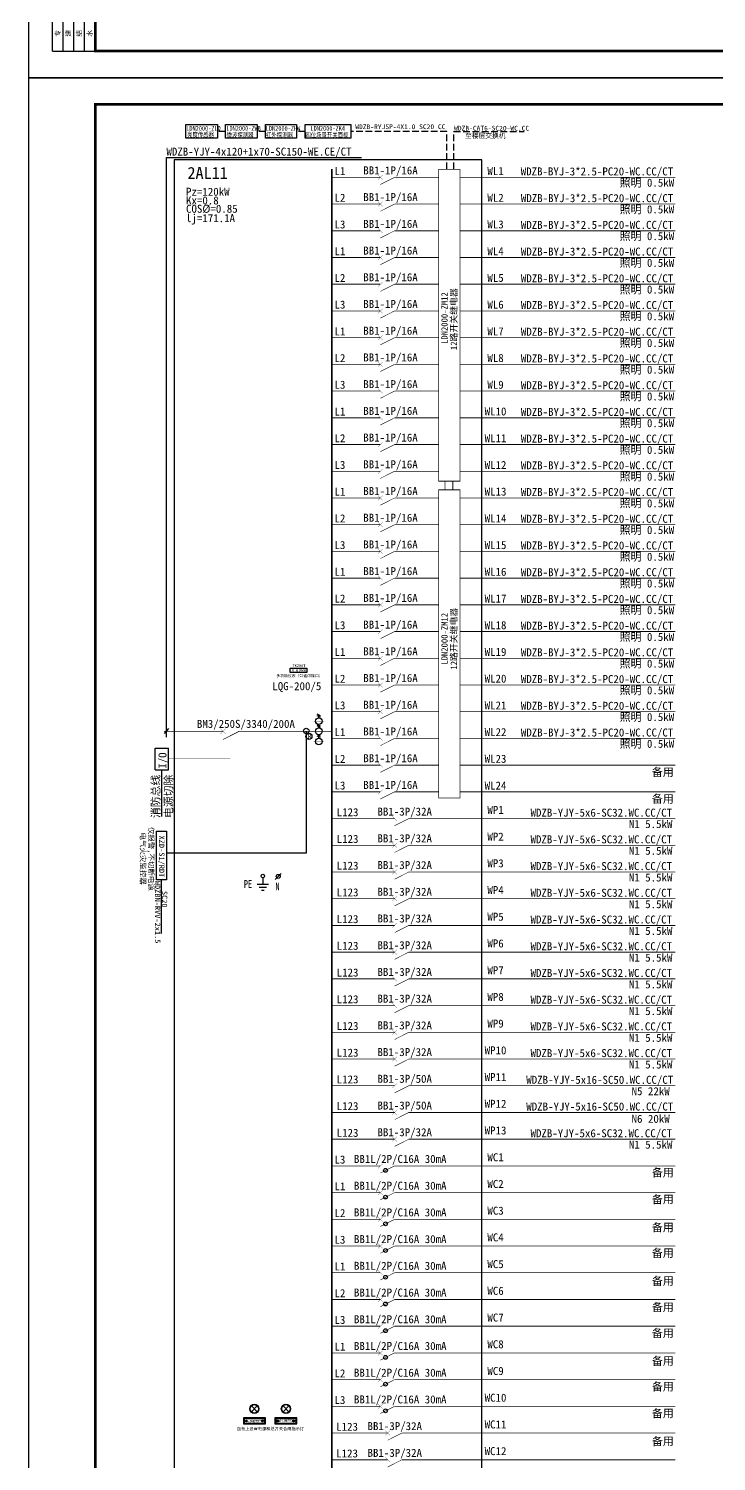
# Model space of a CAD drawing. Header units: millimetres. Extents: x -633009578 to 5705885, y -633235091 to 2571734.
# Drawn here: x 2425455 to 2451239, y 2187002 to 2240709 of the extents above; entities that cross this region are included whole.
import ezdxf
from ezdxf.enums import TextEntityAlignment as Align

# ---------------------------------------------------------------- set-up
doc = ezdxf.new("R2010")
doc.units = ezdxf.units.MM
doc.header["$LTSCALE"] = 1000
doc.header["$MEASUREMENT"] = 0
for name, pattern in [('CENTER2', [1.125, 0.75, -0.125, 0.125, -0.125]), ('CENTERX2', [101.6, 63.5, -12.7, 12.7, -12.7]), ('DASH', [0.35, 0.25, -0.1]), ('DASHED', [0.75, 0.5, -0.25])]:
    doc.linetypes.add(name, pattern=pattern)
doc.layers.get('0').update_dxf_attribs({"color": 9})
for name, color, linetype in [('000000000000电气', 7, 'Continuous'), ('EQUIP', 3, 'Continuous'), ('LIU6', 7, 'Continuous'), ('Q4', 4, 'DASHED'), ('SIG_TEXT', 7, 'Continuous'), ('SYST', 7, 'Continuous'), ('电气系统', 3, 'Continuous'), ('电气系统1', 3, 'Continuous'), ('系统图', 2, 'Continuous'), ('设备-箱柜', 3, 'Continuous'), ('院图签、封面151013$0$PUB_TITLE', 153, 'Continuous'), ('院图签、封面151013$0$图签文字', 4, 'Continuous')]:
    doc.layers.add(name, color=color, linetype=linetype)
doc.layers.add('CENTER', color=2, linetype='CENTERX2', lineweight=15)
doc.layers.add('DRAW', color=4, linetype='Continuous', lineweight=30)
doc.styles.add('-宋体', font='simhei.ttf', dxfattribs={"width": 0.8})
doc.styles.add('QH2', font='simhei.ttf', dxfattribs={"width": 0.8, "bigfont": 'hztxt.shx'})
doc.styles.add('宋', font='simhei.ttf', dxfattribs={"width": 0.8})
doc.styles.add('宋体', font='simhei.ttf')
doc.styles.add('院图签、封面151013$0$-仿宋_GB2312', font='simhei.ttf')
doc.styles.add('院图签、封面151013$0$-宋体', font='simhei.ttf', dxfattribs={"width": 0.8})

# ---------------------------------------------------------------- blocks, each defined once
blk = doc.blocks.new('多功能仪表')
at = {"layer": '系统图', "color": 2}
blk.add_lwpolyline([(499850, 344131), (501605, 344131), (501605, 343664), (499850, 343664)], close=True, dxfattribs=at)
at = {"color": 3, "linetype": 'Continuous', "style": '宋体'}
for s, p in [('多功能仪表（带通讯接口）', (500821, 343180)), ('V', (500165, 343753)), ('TK200T', (500773, 344242)), ('A', (500559, 343755)), ('KWH', (501160, 343748))]:
    blk.add_text(s, height=288, dxfattribs=at).set_placement(p, align=Align.CENTER)
blk = doc.blocks.new('1107AA')
at = {"color": 3, "linetype": 'Continuous'}
for points, const_width in [([(0, -7.5), (-3.79, 0)], 0.3), ([(1.25, 1.25), (-1.25, -1.25)], 0.1), ([(-1.25, 1.25), (1.25, -1.25)], 0.1)]:
    blk.add_lwpolyline(points, dxfattribs=dict(at, const_width=const_width))
blk = doc.blocks.new('TDRGDF')
at = {"layer": 'Q4', "linetype": 'ByBlock'}
for p, q in [((446388, 58473), (446594, 58679)), ((445777, 58310), (446157, 58310)), ((445841, 58210), (446095, 58210)), ((445924, 58109), (446010, 58109)), ((445967, 58530), (445967, 58311))]:
    blk.add_line(p, q, dxfattribs=at)
for centre, radius in [((445967, 58590), 60.2), ((446491, 58576), 67.1)]:
    blk.add_circle(centre, radius, dxfattribs=at)
at = {"layer": 'LIU6', "style": 'QH2', "width": 0.7}
for s, p in [('PE', (445318, 58180)), ('N', (446394, 58095))]:
    blk.add_text(s, height=270, dxfattribs=at).set_placement(p)
blk = doc.blocks.new('0923')
at = {"color": 3, "linetype": 'Continuous'}
for p, q in [((-5, -3.7), (-2.5, -3.7)), ((-4.6, -5), (-3.5, -2.5)), ((-3.6, -5), (-2.4, -2.5)), ((2.5, -3.7), (5, -3.7)), ((2.9, -5), (4, -2.5)), ((3.9, -5), (5.1, -2.5)), ((10, -3.7), (12.5, -3.7)), ((10.4, -5), (11.5, -2.5)), ((11.4, -5), (12.6, -2.5))]:
    blk.add_line(p, q, dxfattribs=at)
at = {"color": 3, "linetype": 'Continuous', "const_width": 0.3}
for points in [[(-7.5, 0), (-7.5, -7.5)], [(0, 0), (0, -7.5)], [(7.5, 0), (7.5, -7.5)]]:
    blk.add_lwpolyline(points, dxfattribs=at)
at = {"color": 3, "linetype": 'Continuous'}
for centre in [(-7.5, -3.7), (0, -3.7), (7.5, -3.7)]:
    blk.add_circle(centre, 2.5, dxfattribs=at)
blk = doc.blocks.new('G$C27E13D8611')
at = {"layer": '000000000000电气'}
blk.add_line((-200, -863), (-200, -2879), dxfattribs=at)
blk.add_lwpolyline([(-378, 968), (0, 968), (0, -863), (-378, -863)], close=True, dxfattribs=at)
at = {"layer": '000000000000电气', "style": '宋'}
for s, p in [('仅报警,不切断电源', (-588, -74)), ('电气火灾监控器', (-881, -68)), ('XZD-S1/RDT', (-196, 16, 23345))]:
    blk.add_text(s, height=200, rotation=270, dxfattribs=at).set_placement(p, align=Align.MIDDLE)
for s, p in [('WDZBN-RVV-2x1.5', (-434, -899)), ('SC20', (-174, -1276))]:
    blk.add_text(s, height=200, rotation=270, dxfattribs=at).set_placement(p)
blk = doc.blocks.new('1107AC')
at = {"color": 3, "linetype": 'Continuous'}
for points, const_width in [([(0, 0), (-3.79, -7.5)], 0.3), ([(-1.25, -8.75), (1.25, -6.25)], 0.1), ([(1.25, -8.75), (-1.25, -6.25)], 0.1)]:
    blk.add_lwpolyline(points, dxfattribs=dict(at, const_width=const_width))
blk = doc.blocks.new('DIANYUANQIECHU')
at = {"color": 2, "linetype": 'Continuous'}
for p, q in [((-383, -263), (-383, 559)), ((-383, 559), (126, 559)), ((126, -263), (126, 559)), ((-383, -263), (126, -263)), ((-136, -2022), (-136, -263))]:
    blk.add_line(p, q, dxfattribs=at)
at = {"color": 2, "linetype": 'Continuous', "style": '-宋体'}
for s, p in [('I/O', (45, -212)), ('消防总线', (-215, -2084)), ('电源切除', (275, -2080))]:
    blk.add_text(s, height=300, rotation=90, dxfattribs=at).set_placement(p)
blk = doc.blocks.new('院图签、封面151013$0$$titleblk$00000094')
at = {"layer": '院图签、封面151013$0$PUB_TITLE'}
for p, q in [((-120, 16), (0, 16)), ((-120, 16), (-120, 0)), ((-120, 12), (0, 12)), ((-100, 16), (-100, 0)), ((-80, 16), (-80, 0)), ((-60, 16), (-60, 0)), ((-40, 16), (-40, 0)), ((-20, 16), (-20, 0)), ((0, 16), (0, 0)), ((-120, 8), (0, 8)), ((-120, 4), (0, 4)), ((-120, 0), (0, 0))]:
    blk.add_line(p, q, dxfattribs=at)
at = {"layer": '院图签、封面151013$0$PUB_TITLE', "style": '院图签、封面151013$0$-仿宋_GB2312'}
for s, p in [('建   筑', (-110, 9.2)), ('专   业', (-110, 13.2)), ('姓   名', (-90, 13.2)), ('日   期', (-70, 13.2)), ('专   业', (-50, 13.2)), ('暖   通', (-50, 9.2)), ('姓   名', (-30, 13.2)), ('日   期', (-10, 13.2)), ('结   构', (-110, 5.2)), ('电   气', (-50, 5.2)), ('水   道', (-110, 1.2)), ('弱   电', (-50, 1.2))]:
    blk.add_text(s, height=1.8, dxfattribs=at).set_placement(p, align=Align.CENTER)
blk = doc.blocks.new('建筑图框_A0')
for p, q in [((0, 84100), (0, 0)), ((2500, 83100), (2500, 1000))]:
    blk.add_line(p, q)
at = {"layer": '院图签、封面151013$0$PUB_TITLE'}
blk.add_lwpolyline([(0, 0), (118900, 0), (118900, 84100), (0, 84100)], close=True, dxfattribs=at)
at = {"layer": '院图签、封面151013$0$PUB_TITLE', "const_width": 100}
blk.add_lwpolyline([(2500, 1000), (117900, 1000), (117900, 83100), (2500, 83100)], close=True, dxfattribs=at)
at = {"layer": '院图签、封面151013$0$PUB_TITLE', "xscale": 100, "yscale": 100, "zscale": 100, "rotation": 89.99999999999999}
blk.add_blockref('院图签、封面151013$0$$titleblk$00000094', (2500, 13000), dxfattribs=at)
at = {"layer": '院图签、封面151013$0$图签文字', "color": 6, "style": '院图签、封面151013$0$-宋体'}
for tag, height, width, p in [('工程主持人', 400, 0.8, (114688, 36700)), ('审定', 400, 0.8, (114688, 35900)), ('审核', 400, 0.8, (114688, 35100)), ('专业负责人', 400, 0.8, (114688, 34300)), ('校对', 400, 0.8, (114688, 33500)), ('设计', 400, 0.8, (114688, 32700)), ('方案设计人', 400, 0.8, (114688, 31900)), ('工程编号', 300, 0.7, (115738, 8700)), ('版次', 300, 0.7, (113538, 3006)), ('日期', 300, 0.7, (116838, 3000)), ('比例', 300, 0.7, (113538, 2200)), ('图号_X施', 300, 0.7, (116338, 2200)), ('图号', 200, 0.7, (117338, 2400)), ('图号_总数', 200, 0.7, (117338, 2000))]:
    blk.add_attdef(tag, text='', height=height, dxfattribs=dict(at, width=width)).set_placement(p, align=Align.MIDDLE_CENTER)
at = {"layer": '院图签、封面151013$0$图签文字', "color": 6, "style": '院图签、封面151013$0$-宋体', "width": 0.7}
for tag, p in [('建设单位_001', (115736, 7446)), ('工程名称_001', (115734, 6045)), ('图名_001', (114543, 4060))]:
    blk.add_attdef(tag, p, '', height=300, dxfattribs=at)
blk = doc.blocks.new('G$CE57D67AF')
at = {"color": 3}
for p, q in [((-480, 234), (-318, 396)), ((-480, 396), (-318, 234)), ((309, 234), (471, 396)), ((309, 396), (471, 234))]:
    blk.add_line(p, q, dxfattribs=at)
for points in [[(-674, -64), (-124, -64), (-124, 86), (-674, 86)], [(-654, -44), (-144, -44), (-144, 66), (-654, 66)], [(115, -64), (665, -64), (665, 86), (115, 86)], [(135, -44), (645, -44), (645, 66), (135, 66)]]:
    blk.add_lwpolyline(points, close=True, dxfattribs=at)
at = {"layer": 'CENTER', "linetype": 'CENTER2', "lineweight": -2}
for p, q in [((-631, 11), (-567, 11)), ((-167, 11), (-231, 11)), ((-199, -21), (-199, 43)), ((158, 11), (222, 11)), ((190, -21), (190, 43)), ((622, 11), (558, 11)), ((590, -21), (590, 43))]:
    blk.add_line(p, q, dxfattribs=at)
at = {"layer": 'DRAW'}
for centre, radius in [((-399, 315), 115), ((-399, 315), 105), ((390, 315), 115), ((390, 315), 105)]:
    blk.add_circle(centre, radius, dxfattribs=at)
at = {"layer": 'DRAW', "lineweight": -2}
for centre in [(-599, 11), (-199, 11), (190, 11), (590, 11)]:
    blk.add_circle(centre, 21, dxfattribs=at)
at = {"layer": 'SIG_TEXT', "color": 4, "style": '宋体'}
for s, height, p in [('电源指示灯', 50, (-583, -20)), ('合闸指示灯', 50, (213, -10)), ('面板上设置电源和总开关合闸指示灯', 75, (-837, -221))]:
    blk.add_text(s, height=height, dxfattribs=at).set_placement(p)

msp = doc.modelspace()

# ---------------------------------------------------------------- linework, layer by layer
at = {"color": 3, "linetype": 'DASH'}
for p, q in [((2432836, 2236850.8, 0), (2432539, 2236850.8, 0)), ((2434329.2, 2236850.8, 0), (2434024.7, 2236850.8, 0)), ((2435822.3, 2236850.8, 0), (2435494.9, 2236850.8, 0)), ((2441139.5, 2236850.8, 0), (2437537.4, 2236850.8, 0)), ((2441139.5, 2235435.7, 0), (2441139.5, 2236850.8, 0)), ((2441392.6, 2235435.7, 0), (2441392.6, 2236850.8, 0)), ((2441392.6, 2236850.8, 0), (2444035.1, 2236850.8, 0))]:
    msp.add_line(p, q, dxfattribs=at)
at = {"elevation": 0}
for points in [[(2431342.9, 2237119.8), (2432539, 2237119.8), (2432539, 2236598.8), (2431342.9, 2236598.8)], [(2432836, 2237119.8), (2434024.7, 2237119.8), (2434024.7, 2236598.8), (2432836, 2236598.8)], [(2434329.2, 2237119.8), (2435494.9, 2237119.8), (2435494.9, 2236598.8), (2434329.2, 2236598.8)], [(2435822.3, 2237119.8), (2437537.4, 2237119.8), (2437537.4, 2236598.8), (2435822.3, 2236598.8)]]:
    msp.add_lwpolyline(points, close=True, dxfattribs=at)
at = {"layer": '000000000000电气', "color": 3, "const_width": 29.2, "elevation": 0}
for points in [[(2441625.1, 2223747.2), (2440825.6, 2223747.2), (2440825.6, 2235435.7), (2441625.1, 2235435.7)], [(2441625.1, 2211868.2), (2440825.6, 2211868.2), (2440825.6, 2223422.7), (2441625.1, 2223422.7)]]:
    msp.add_lwpolyline(points, close=True, dxfattribs=at)
at = {"layer": '000000000000电气', "color": 3}
for points, const_width in [([(2436825.1, 2235135.2), (2438642.5, 2235135.2)], 29.2), ([(2439174, 2235135.2), (2440825.6, 2235135.2)], 29.2), ([(2441625.1, 2235135.2), (2449695.5, 2235135.2)], 29.2), ([(2436825.1, 2234133.6), (2438642.5, 2234133.6)], 29.2), ([(2439174, 2234133.6), (2440825.6, 2234133.6)], 29.2), ([(2441625.1, 2234133.6), (2449695.5, 2234133.6)], 29.2), ([(2436825.1, 2233132), (2438642.5, 2233132)], 29.2), ([(2439174, 2233132), (2440825.6, 2233132)], 29.2), ([(2441625.1, 2233132), (2449695.5, 2233132)], 29.2), ([(2436825.1, 2232130.5), (2438642.5, 2232130.5)], 29.2), ([(2439174, 2232130.5), (2440825.6, 2232130.5)], 29.2), ([(2441625.1, 2232130.5), (2449695.5, 2232130.5)], 29.2), ([(2436825.1, 2231128.9), (2438642.5, 2231128.9)], 29.2), ([(2439174, 2231128.9), (2440825.6, 2231128.9)], 29.2), ([(2441625.1, 2231128.9), (2449695.5, 2231128.9)], 29.2), ([(2436825.1, 2230127.3), (2438642.5, 2230127.3)], 29.2), ([(2439174, 2230127.3), (2440825.6, 2230127.3)], 29.2), ([(2441625.1, 2230127.3), (2449695.5, 2230127.3)], 29.2), ([(2436825.1, 2229125.8), (2438642.5, 2229125.8)], 29.2), ([(2439174, 2229125.8), (2440825.6, 2229125.8)], 29.2), ([(2441625.1, 2229125.8), (2449695.5, 2229125.8)], 29.2), ([(2436825.1, 2228124.2), (2438642.5, 2228124.2)], 29.2), ([(2439174, 2228124.2), (2440825.6, 2228124.2)], 29.2), ([(2441625.1, 2228124.2), (2449695.5, 2228124.2)], 29.2), ([(2436825.1, 2227122.6), (2438642.5, 2227122.6)], 29.2), ([(2439174, 2227122.6), (2440825.6, 2227122.6)], 29.2), ([(2441625.1, 2227122.6), (2449695.5, 2227122.6)], 29.2), ([(2436825.1, 2226121.1), (2438642.5, 2226121.1)], 29.2), ([(2439174, 2226121.1), (2440825.6, 2226121.1)], 29.2), ([(2441625.1, 2226121.1), (2449695.5, 2226121.1)], 29.2), ([(2436825.1, 2225119.5), (2438642.5, 2225119.5)], 29.2), ([(2439174, 2225119.5), (2440825.6, 2225119.5)], 29.2), ([(2441625.1, 2225119.5), (2449695.5, 2225119.5)], 29.2), ([(2436825.1, 2224117.9), (2438642.5, 2224117.9)], 29.2), ([(2439174, 2224117.9), (2440825.6, 2224117.9)], 29.2), ([(2441625.1, 2224117.9), (2449695.5, 2224117.9)], 29.2), ([(2436825.1, 2223116.4), (2438642.5, 2223116.4)], 29.2), ([(2439174, 2223116.4), (2440825.6, 2223116.4)], 29.2), ([(2441625.1, 2223116.4), (2449695.5, 2223116.4)], 29.2), ([(2436825.1, 2222114.8), (2438642.5, 2222114.8)], 29.2), ([(2439174, 2222114.8), (2440825.6, 2222114.8)], 29.2), ([(2441625.1, 2222114.8), (2449695.5, 2222114.8)], 29.2), ([(2436825.1, 2221113.2), (2438642.5, 2221113.2)], 29.2), ([(2439174, 2221113.2), (2440825.6, 2221113.2)], 29.2), ([(2441625.1, 2221113.2), (2449695.5, 2221113.2)], 29.2), ([(2436825.1, 2220111.7), (2438642.5, 2220111.7)], 29.2), ([(2439174, 2220111.7), (2440825.6, 2220111.7)], 29.2), ([(2441625.1, 2220111.7), (2449695.5, 2220111.7)], 29.2), ([(2436825.1, 2219110.1), (2438642.5, 2219110.1)], 29.2), ([(2439174, 2219110.1), (2440825.6, 2219110.1)], 29.2), ([(2441625.1, 2219110.1), (2449695.5, 2219110.1)], 29.2), ([(2436825.1, 2218108.6), (2438642.5, 2218108.6)], 29.2), ([(2439174, 2218108.6), (2440825.6, 2218108.6)], 29.2), ([(2441625.1, 2218108.6), (2449695.5, 2218108.6)], 29.2), ([(2436825.1, 2217107), (2438642.5, 2217107)], 29.2), ([(2439174, 2217107), (2440825.6, 2217107)], 29.2), ([(2441625.1, 2217107), (2449695.5, 2217107)], 29.2), ([(2436825.1, 2216105.4), (2438642.5, 2216105.4)], 29.2), ([(2439174, 2216105.4), (2440825.6, 2216105.4)], 29.2), ([(2441625.1, 2216105.4), (2449695.5, 2216105.4)], 29.2), ([(2436825.1, 2215103.9), (2438642.5, 2215103.9)], 29.2), ([(2439174, 2215103.9), (2440825.6, 2215103.9)], 29.2), ([(2441625.1, 2215103.9), (2449695.5, 2215103.9)], 29.2), ([(2430703.6, 2213349.1), (2433018.6, 2213349.1), (2433018.6, 2214395.5)], 0.99), ([(2436825.1, 2214102.3), (2438642.5, 2214102.3)], 29.2), ([(2439174, 2214102.3), (2440825.6, 2214102.3)], 29.2), ([(2441625.1, 2214102.3), (2449695.5, 2214102.3)], 29.2), ([(2436825.1, 2213100.7), (2438642.5, 2213100.7)], 29.2), ([(2439174, 2213100.7), (2440825.6, 2213100.7)], 29.2), ([(2441625.1, 2213100.7), (2449695.5, 2213100.7)], 29.2), ([(2436825.1, 2212099.2), (2438642.5, 2212099.2)], 29.2), ([(2439174, 2212099.2), (2440825.6, 2212099.2)], 29.2), ([(2441625.1, 2212099.2), (2449695.5, 2212099.2)], 29.2), ([(2436825.1, 2211097.6), (2439175.5, 2211097.6)], 29.2), ([(2439707, 2211097.6), (2449695.5, 2211097.6)], 29.2), ([(2436825.1, 2210096), (2439175.5, 2210096)], 29.2), ([(2439707, 2210096), (2449695.5, 2210096)], 29.2), ([(2436825.1, 2209094.5), (2439175.5, 2209094.5)], 29.2), ([(2439707, 2209094.5), (2449695.5, 2209094.5)], 29.2), ([(2436825.1, 2208092.9), (2439175.5, 2208092.9)], 29.2), ([(2439707, 2208092.9), (2449695.5, 2208092.9)], 29.2), ([(2436825.1, 2207091.3), (2439175.5, 2207091.3)], 29.2), ([(2439707, 2207091.3), (2449695.5, 2207091.3)], 29.2), ([(2436825.1, 2206089.8), (2439175.5, 2206089.8)], 29.2), ([(2439707, 2206089.8), (2449695.5, 2206089.8)], 29.2), ([(2436825.1, 2205088.2), (2439175.5, 2205088.2)], 29.2), ([(2439707, 2205088.2), (2449695.5, 2205088.2)], 29.2), ([(2436825.1, 2204086.6), (2439175.5, 2204086.6)], 29.2), ([(2439707, 2204086.6), (2449695.5, 2204086.6)], 29.2), ([(2436825.1, 2203085.1), (2439175.5, 2203085.1)], 29.2), ([(2439707, 2203085.1), (2449695.5, 2203085.1)], 29.2), ([(2436825.1, 2202083.5), (2439175.5, 2202083.5)], 29.2), ([(2439707, 2202083.5), (2449695.5, 2202083.5)], 29.2), ([(2436825.1, 2201081.9), (2439175.5, 2201081.9)], 29.2), ([(2439707, 2201081.9), (2449695.5, 2201081.9)], 29.2), ([(2436825.1, 2200080.4), (2439175.5, 2200080.4)], 29.2), ([(2439707, 2200080.4), (2449695.5, 2200080.4)], 29.2), ([(2436825.1, 2199078.8), (2439175.5, 2199078.8)], 29.2), ([(2439707, 2199078.8), (2449695.5, 2199078.8)], 29.2), ([(2436825.1, 2198077.3), (2438642.5, 2198077.3)], 29.2), ([(2439174, 2198077.3), (2449695.5, 2198077.3)], 29.2), ([(2436825.1, 2197075.7), (2438642.5, 2197075.7)], 29.2), ([(2439174, 2197075.7), (2449695.5, 2197075.7)], 29.2), ([(2436825.1, 2196074.1), (2438642.5, 2196074.1)], 29.2), ([(2439174, 2196074.1), (2449695.5, 2196074.1)], 29.2), ([(2436825.1, 2195072.6), (2438642.5, 2195072.6)], 29.2), ([(2439174, 2195072.6), (2449695.5, 2195072.6)], 29.2), ([(2436825.1, 2194071), (2438642.5, 2194071)], 29.2), ([(2439174, 2194071), (2449695.5, 2194071)], 29.2), ([(2436825.1, 2193069.4), (2438642.5, 2193069.4)], 29.2), ([(2439174, 2193069.4), (2449695.5, 2193069.4)], 29.2), ([(2436825.1, 2192067.9), (2438642.5, 2192067.9)], 29.2), ([(2439174, 2192067.9), (2449695.5, 2192067.9)], 29.2), ([(2436825.1, 2191066.3), (2438642.5, 2191066.3)], 29.2), ([(2439174, 2191066.3), (2449695.5, 2191066.3)], 29.2), ([(2436825.1, 2190064.7), (2438642.5, 2190064.7)], 29.2), ([(2439174, 2190064.7), (2449695.5, 2190064.7)], 29.2), ([(2436825.1, 2189063.2), (2438642.5, 2189063.2)], 29.2), ([(2439174, 2189063.2), (2449695.5, 2189063.2)], 29.2), ([(2436825.1, 2188061.6), (2438916.1, 2188061.6)], 29.2), ([(2439447.5, 2188061.6), (2449695.5, 2188061.6)], 29.2), ([(2436825.1, 2187060), (2438916.1, 2187060)], 29.2), ([(2439447.5, 2187060), (2449695.5, 2187060)], 29.2)]:
    msp.add_lwpolyline(points, dxfattribs=dict(at, const_width=const_width))
at = {"layer": '000000000000电气', "color": 3, "const_width": 29.2, "elevation": 0}
for points in [[(2441066.6, 2223747.2), (2441066.6, 2223422.7)], [(2441357.1, 2223747.2), (2441357.1, 2223422.7)]]:
    msp.add_lwpolyline(points, dxfattribs=at)
at = {"layer": '000000000000电气', "elevation": 0}
msp.add_lwpolyline([(2435862.6, 2214368.9), (2435862.6, 2209804.7), (2430624.1, 2209804.7)], dxfattribs=at)
at = {"layer": '000000000000电气'}
for centre, radius in [((2435862.6, 2214379.5), 103.6), ((2435965.3, 2214177), 112.6)]:
    msp.add_circle(centre, radius, dxfattribs=at)
at = {"layer": '000000000000电气', "color": 3}
for centre in [(2438832.4, 2197909.3), (2438832.4, 2196907.8), (2438832.4, 2195906.2), (2438832.4, 2194904.6), (2438832.4, 2193903.1), (2438832.4, 2192901.5), (2438832.4, 2191900), (2438832.4, 2190898.4), (2438832.4, 2189896.8), (2438832.4, 2188895.3)]:
    msp.add_circle(centre, 70.9, dxfattribs=at)
at = {"layer": 'SYST', "color": 3, "linetype": 'Continuous'}
for points, const_width in [([(2436825.1, 2235452), (2436825.1, 2185856.2)], 64.8), ([(2430526.4, 2214368.9), (2432740.7, 2214368.9)], 32.4), ([(2433347, 2214368.9), (2436825.1, 2214368.9)], 32.4)]:
    msp.add_lwpolyline(points, dxfattribs=dict(at, const_width=const_width))
at = {"layer": '电气系统', "color": 3}
for points in [[(2430618.4, 2214152.5), (2430618.4, 2235885), (2437934.7, 2235885)], [(2430702.4, 2214474.7), (2430541.5, 2214292.4)]]:
    msp.add_lwpolyline(points, dxfattribs=at)
msp.add_lwpolyline([(2442445.5, 2235795.1), (2430905.6, 2235795.1), (2430905.6, 2185152.4), (2442445.5, 2185152.3)], close=True, dxfattribs=at)

# ---------------------------------------------------------------- block references
at = {"color": 3, "linetype": 'Continuous', "xscale": 50.77853549996102, "yscale": 50.77853549996102, "zscale": 50.77853549996102, "rotation": 89.99999846317257}
msp.add_blockref('0923', (2436145.8, 2214368.9), dxfattribs=at)
at = {"layer": '000000000000电气', "color": 3, "xscale": 70.85880000013579, "yscale": 70.85880000013579, "zscale": 70.85880000013579, "rotation": 90}
for p in [(2438642.5, 2235135.2), (2438642.5, 2234133.6), (2438642.5, 2233132), (2438642.5, 2232130.5), (2438642.5, 2231128.9), (2438642.5, 2230127.3), (2438642.5, 2229125.8), (2438642.5, 2228124.2), (2438642.5, 2227122.6), (2438642.5, 2226121.1), (2438642.5, 2225119.5), (2438642.5, 2224117.9), (2438642.5, 2223116.4), (2438642.5, 2222114.8), (2438642.5, 2221113.2), (2438642.5, 2220111.7), (2438642.5, 2219110.1), (2438642.5, 2218108.6), (2438642.5, 2217107), (2438642.5, 2216105.4), (2438642.5, 2215103.9), (2438642.5, 2214102.3), (2438642.5, 2213100.7), (2438642.5, 2212099.2), (2439175.5, 2211097.6), (2439175.5, 2210096), (2439175.5, 2209094.5), (2439175.5, 2208092.9), (2439175.5, 2207091.3), (2439175.5, 2206089.8), (2439175.5, 2205088.2), (2439175.5, 2204086.6), (2439175.5, 2203085.1), (2439175.5, 2202083.5), (2439175.5, 2201081.9), (2439175.5, 2200080.4), (2439175.5, 2199078.8), (2438642.5, 2198077.3), (2438642.5, 2197075.7), (2438642.5, 2196074.1), (2438642.5, 2195072.6), (2438642.5, 2194071), (2438642.5, 2193069.4), (2438642.5, 2192067.9), (2438642.5, 2191066.3), (2438642.5, 2190064.7), (2438642.5, 2189063.2), (2438916.1, 2188061.6), (2438916.1, 2187060)]:
    msp.add_blockref('1107AA', p, dxfattribs=at)
at = {"layer": '000000000000电气', "color": 3}
for name, p, xscale, yscale, zscale in [('多功能仪表', (2256283.2, 2093519.4, 393.5), 0.3580589691, 0.3580589691, 0.3580589691), ('DIANYUANQIECHU', (2430578.9, 2213180.3), 0.9900000000000001, 0.9900000000000001, 0.9900000000000001)]:
    msp.add_blockref(name, p, dxfattribs=dict(at, xscale=xscale, yscale=yscale, zscale=zscale))
at = {"layer": '000000000000电气'}
msp.add_blockref('G$C27E13D8611', (2430627.9, 2209662.3), dxfattribs=at)
at = {"layer": '000000000000电气', "color": 1, "xscale": 1.5, "yscale": 1.5, "zscale": 1.5}
msp.add_blockref('G$CE57D67AF', (2434515.9, 2188498.1), dxfattribs=at)
at = {"layer": 'SYST', "color": 3, "linetype": 'Continuous', "xscale": -81, "yscale": 81, "zscale": 81, "rotation": 269.9999737389866}
msp.add_blockref('1107AC', (2433348.2, 2214368.9), dxfattribs=at)
at = {"layer": '电气系统1', "linetype": 'Continuous', "xscale": 1.1, "yscale": 1.1, "zscale": 1.1}
msp.add_blockref('TDRGDF', (1943674, 2144497, 0), dxfattribs=at)
at = {"layer": '设备-箱柜'}
for p in [(2425455.3, 2238871.4), (2425455.3, 2154771.4)]:
    msp.add_blockref('建筑图框_A0', p, dxfattribs=at)

# ---------------------------------------------------------------- texts
at = {"layer": '000000000000电气', "color": 6, "ltscale": 100, "style": '宋'}
msp.add_text('2AL11', height=445.5, rotation=359.99997, dxfattribs=at).set_placement((2431408.1, 2235079.5))
at = {"layer": '000000000000电气', "color": 3, "style": '宋'}
for s, p in [('L1', (2437126.5, 2235371.2)), ('BB1-1P/16A', (2439022, 2235371.2)), ('WL1', (2442960, 2235371.2)), ('WDZB-BYJ-3*2.5-PC20-WC.CC/CT', (2446761.4, 2235333)), ('照明 0.5kW', (2448635.3, 2234934.7)), ('L2', (2437126.5, 2234369.7)), ('BB1-1P/16A', (2439022, 2234369.7)), ('WL2', (2442960, 2234369.7)), ('WDZB-BYJ-3*2.5-PC20-WC.CC/CT', (2446767, 2234331.4)), ('照明 0.5kW', (2448635.3, 2233933.1)), ('L3', (2437126.5, 2233368.1)), ('BB1-1P/16A', (2439022, 2233368.1)), ('WL3', (2442960, 2233368.1)), ('WDZB-BYJ-3*2.5-PC20-WC.CC/CT', (2446767, 2233329.9)), ('照明 0.5kW', (2448635.3, 2232931.5)), ('L1', (2437126.5, 2232366.5)), ('BB1-1P/16A', (2439022, 2232366.5)), ('WL4', (2442960, 2232366.5)), ('WDZB-BYJ-3*2.5-PC20-WC.CC/CT', (2446767, 2232328.3)), ('照明 0.5kW', (2448635.3, 2231930)), ('BB1-1P/16A', (2439022, 2231365)), ('L2', (2437126.5, 2231365)), ('WL5', (2442960, 2231365)), ('WDZB-BYJ-3*2.5-PC20-WC.CC/CT', (2446767, 2231326.7)), ('照明 0.5kW', (2448635.3, 2230928.4)), ('L3', (2437126.5, 2230363.4)), ('BB1-1P/16A', (2439022, 2230363.4)), ('WL6', (2442960, 2230363.4)), ('WDZB-BYJ-3*2.5-PC20-WC.CC/CT', (2446767, 2230325.2)), ('照明 0.5kW', (2448635.3, 2229926.9)), ('L1', (2437126.5, 2229361.8)), ('BB1-1P/16A', (2439022, 2229361.8)), ('WL7', (2442960, 2229361.8)), ('WDZB-BYJ-3*2.5-PC20-WC.CC/CT', (2446767, 2229323.6)), ('照明 0.5kW', (2448635.3, 2228925.3)), ('L2', (2437126.5, 2228360.3)), ('BB1-1P/16A', (2439022, 2228360.3)), ('WL8', (2442960, 2228360.3)), ('WDZB-BYJ-3*2.5-PC20-WC.CC/CT', (2446767, 2228322)), ('照明 0.5kW', (2448635.3, 2227923.7)), ('L3', (2437126.5, 2227358.7)), ('BB1-1P/16A', (2439022, 2227358.7)), ('WL9', (2442960, 2227358.7)), ('WDZB-BYJ-3*2.5-PC20-WC.CC/CT', (2446767, 2227320.5)), ('照明 0.5kW', (2448635.3, 2226922.2)), ('L1', (2437126.5, 2226357.1)), ('BB1-1P/16A', (2439022, 2226357.1)), ('WL10', (2442960, 2226357.1)), ('WDZB-BYJ-3*2.5-PC20-WC.CC/CT', (2446767, 2226318.9)), ('照明 0.5kW', (2448635.3, 2225920.6)), ('L2', (2437126.5, 2225355.6)), ('BB1-1P/16A', (2439022, 2225355.6)), ('WL11', (2442960, 2225355.6)), ('WDZB-BYJ-3*2.5-PC20-WC.CC/CT', (2446767, 2225317.4)), ('照明 0.5kW', (2448635.3, 2224919)), ('L3', (2437126.5, 2224354)), ('BB1-1P/16A', (2439022, 2224354)), ('WL12', (2442960, 2224354)), ('WDZB-BYJ-3*2.5-PC20-WC.CC/CT', (2446767, 2224315.8)), ('照明 0.5kW', (2448635.3, 2223917.5)), ('L1', (2437126.5, 2223352.5)), ('BB1-1P/16A', (2439022, 2223352.5)), ('WL13', (2442960, 2223352.5)), ('WDZB-BYJ-3*2.5-PC20-WC.CC/CT', (2446767, 2223314.2)), ('照明 0.5kW', (2448635.3, 2222915.9)), ('L2', (2437126.5, 2222350.9)), ('BB1-1P/16A', (2439022, 2222350.9)), ('WL14', (2442960, 2222350.9)), ('WDZB-BYJ-3*2.5-PC20-WC.CC/CT', (2446767, 2222312.7)), ('照明 0.5kW', (2448635.3, 2221914.3)), ('L3', (2437126.5, 2221349.3)), ('BB1-1P/16A', (2439022, 2221349.3)), ('WL15', (2442960, 2221349.3)), ('WDZB-BYJ-3*2.5-PC20-WC.CC/CT', (2446767, 2221311.1)), ('照明 0.5kW', (2448635.3, 2220912.8)), ('L1', (2437126.5, 2220347.8)), ('BB1-1P/16A', (2439022, 2220347.8)), ('WL16', (2442960, 2220347.8)), ('WDZB-BYJ-3*2.5-PC20-WC.CC/CT', (2446767, 2220309.5)), ('照明 0.5kW', (2448635.3, 2219911.2)), ('L2', (2437126.5, 2219346.2)), ('BB1-1P/16A', (2439022, 2219346.2)), ('WL17', (2442960, 2219346.2)), ('WDZB-BYJ-3*2.5-PC20-WC.CC/CT', (2446767, 2219308)), ('照明 0.5kW', (2448635.3, 2218909.6)), ('L3', (2437126.5, 2218344.6)), ('BB1-1P/16A', (2439022, 2218344.6)), ('WL18', (2442960, 2218344.6)), ('WDZB-BYJ-3*2.5-PC20-WC.CC/CT', (2446767, 2218306.4)), ('照明 0.5kW', (2448635.3, 2217908.1)), ('L1', (2437126.5, 2217343.1)), ('BB1-1P/16A', (2439022, 2217343.1)), ('WL19', (2442960, 2217343.1)), ('WDZB-BYJ-3*2.5-PC20-WC.CC/CT', (2446767, 2217304.8)), ('照明 0.5kW', (2448635.3, 2216906.5)), ('BB1-1P/16A', (2439022, 2216341.5)), ('L2', (2437126.5, 2216341.5)), ('WL20', (2442960, 2216341.5)), ('WDZB-BYJ-3*2.5-PC20-WC.CC/CT', (2446767, 2216303.3)), ('照明 0.5kW', (2448635.3, 2215904.9)), ('L3', (2437126.5, 2215339.9)), ('BB1-1P/16A', (2439022, 2215339.9)), ('WL21', (2442960, 2215339.9)), ('WDZB-BYJ-3*2.5-PC20-WC.CC/CT', (2446767, 2215301.7)), ('照明 0.5kW', (2448635.3, 2214903.4)), ('L1', (2437126.5, 2214338.4)), ('BB1-1P/16A', (2439022, 2214338.4)), ('WL22', (2442960, 2214338.4)), ('WDZB-BYJ-3*2.5-PC20-WC.CC/CT', (2446767, 2214300.1)), ('照明 0.5kW', (2448635.3, 2213901.8)), ('L2', (2437126.5, 2213336.8)), ('BB1-1P/16A', (2439022, 2213336.8)), ('WL23', (2442960, 2213336.8)), ('备用', (2449231.7, 2212847.5)), ('L3', (2437126.5, 2212335.2)), ('BB1-1P/16A', (2439022, 2212335.2)), ('WL24', (2442960, 2212335.2)), ('备用', (2449231.7, 2211845.9)), ('L123', (2437412.7, 2211333.7)), ('BB1-3P/32A', (2439555, 2211333.7)), ('WP1', (2442960, 2211422.6)), ('WDZB-YJY-5x6-SC32.WC.CC/CT', (2446925, 2211295.4)), ('N1 5.5kW', (2448775.5, 2210897.1)), ('L123', (2437412.7, 2210332.1)), ('BB1-3P/32A', (2439555, 2210332.1)), ('WP2', (2442960, 2210421.1)), ('WDZB-YJY-5x6-SC32.WC.CC/CT', (2446925, 2210293.9)), ('BB1-3P/32A', (2439555, 2209330.5)), ('WP3', (2442960, 2209419.5)), ('N1 5.5kW', (2448775.5, 2209895.6)), ('L123', (2437412.7, 2209330.5)), ('WDZB-YJY-5x6-SC32.WC.CC/CT', (2446925, 2209292.3)), ('N1 5.5kW', (2448775.5, 2208894)), ('L123', (2437412.7, 2208329)), ('BB1-3P/32A', (2439555, 2208329)), ('WP4', (2442960, 2208417.9)), ('WDZB-YJY-5x6-SC32.WC.CC/CT', (2446925, 2208290.7)), ('N1 5.5kW', (2448775.5, 2207892.4)), ('L123', (2437412.7, 2207327.4)), ('BB1-3P/32A', (2439555, 2207327.4)), ('WP5', (2442960, 2207416.4)), ('WDZB-YJY-5x6-SC32.WC.CC/CT', (2446925, 2207289.2)), ('N1 5.5kW', (2448775.5, 2206890.9)), ('L123', (2437412.7, 2206325.8)), ('BB1-3P/32A', (2439555, 2206325.8)), ('WP6', (2442960, 2206414.8)), ('WDZB-YJY-5x6-SC32.WC.CC/CT', (2446925, 2206287.6)), ('N1 5.5kW', (2448775.5, 2205889.3)), ('L123', (2437412.7, 2205324.3)), ('BB1-3P/32A', (2439555, 2205324.3)), ('WP7', (2442960, 2205413.3)), ('WDZB-YJY-5x6-SC32.WC.CC/CT', (2446925, 2205286.1)), ('N1 5.5kW', (2448775.5, 2204887.7)), ('L123', (2437412.7, 2204322.7)), ('BB1-3P/32A', (2439555, 2204322.7)), ('WP8', (2442960, 2204411.7)), ('WDZB-YJY-5x6-SC32.WC.CC/CT', (2446925, 2204284.5)), ('N1 5.5kW', (2448775.5, 2203886.2)), ('L123', (2437412.7, 2203321.2)), ('BB1-3P/32A', (2439555, 2203321.2)), ('WP9', (2442960, 2203410.1)), ('WDZB-YJY-5x6-SC32.WC.CC/CT', (2446925, 2203282.9)), ('WP10', (2442960, 2202408.6)), ('N1 5.5kW', (2448775.5, 2202884.6)), ('L123', (2437412.7, 2202319.6)), ('BB1-3P/32A', (2439555, 2202319.6)), ('WDZB-YJY-5x6-SC32.WC.CC/CT', (2446925, 2202281.4)), ('N1 5.5kW', (2448775.5, 2201883)), ('L123', (2437412.7, 2201318)), ('BB1-3P/50A', (2439555, 2201318)), ('WP11', (2442960, 2201407)), ('WDZB-YJY-5x16-SC50.WC.CC/CT', (2446867.5, 2201279.8)), ('N5 22kW', (2448775.5, 2200881.5)), ('L123', (2437412.7, 2200316.5)), ('BB1-3P/50A', (2439555, 2200316.5)), ('WP12', (2442960, 2200405.4)), ('WDZB-YJY-5x16-SC50.WC.CC/CT', (2446867.5, 2200278.2)), ('N6 20kW', (2448775.5, 2199846.3)), ('L123', (2437412.7, 2199314.9)), ('BB1-3P/32A', (2439555, 2199314.9)), ('WP13', (2442960, 2199403.9)), ('WDZB-YJY-5x6-SC32.WC.CC/CT', (2446925, 2199276.7)), ('N1 5.5kW', (2448775.5, 2198878.3)), ('L3', (2437126.5, 2198313.3)), ('BB1L/2P/C16A 30mA', (2439386.4, 2198313.3)), ('WC1', (2442960, 2198402.3)), ('备用', (2449231.7, 2197835)), ('L1', (2437126.5, 2197311.8)), ('BB1L/2P/C16A 30mA', (2439386.4, 2197311.8)), ('WC2', (2442960, 2197400.7)), ('备用', (2449231.7, 2196833.5)), ('L2', (2437126.5, 2196310.2)), ('BB1L/2P/C16A 30mA', (2439386.4, 2196310.2)), ('WC3', (2442960, 2196399.2)), ('备用', (2449231.7, 2195781)), ('L3', (2437126.5, 2195308.6)), ('BB1L/2P/C16A 30mA', (2439386.4, 2195308.6)), ('WC4', (2442960, 2195397.6)), ('BB1L/2P/C16A 30mA', (2439386.4, 2194307.1)), ('WC5', (2442960, 2194396)), ('备用', (2449231.7, 2194820)), ('L1', (2437126.5, 2194307.1)), ('备用', (2449231.7, 2193772.5)), ('L2', (2437126.5, 2193305.5)), ('BB1L/2P/C16A 30mA', (2439386.4, 2193305.5)), ('WC6', (2442960, 2193394.5)), ('备用', (2449231.7, 2192787.8)), ('L3', (2437126.5, 2192303.9)), ('BB1L/2P/C16A 30mA', (2439386.4, 2192303.9)), ('WC7', (2442960, 2192392.9)), ('备用', (2449231.7, 2191815.3)), ('L1', (2437126.5, 2191302.4)), ('BB1L/2P/C16A 30mA', (2439386.4, 2191302.4)), ('WC8', (2442960, 2191391.3)), ('备用', (2449231.7, 2190774.2)), ('L2', (2437126.5, 2190300.8)), ('BB1L/2P/C16A 30mA', (2439386.4, 2190300.8)), ('WC9', (2442960, 2190389.8)), ('备用', (2449231.7, 2189812.2)), ('L3', (2437126.5, 2189299.2)), ('BB1L/2P/C16A 30mA', (2439386.4, 2189299.2)), ('WC10', (2442960, 2189388.2)), ('备用', (2449231.7, 2188810.6)), ('L123', (2437393.8, 2188297.7)), ('BB1-3P/32A', (2439181.8, 2188297.7)), ('WC11', (2442960, 2188386.6)), ('WC12', (2442960, 2187385.1)), ('备用', (2449231.7, 2187763.1)), ('L123', (2437393.8, 2187296.1)), ('BB1-3P/32A', (2439181.8, 2187296.1))]:
    msp.add_text(s, height=300, dxfattribs=at).set_placement(p, align=Align.MIDDLE)
at = {"layer": '000000000000电气', "color": 6, "style": '宋'}
for s, p in [('LDN2000-ZM12', (2441162.9, 2228889.4, 0)), ('12路开关继电器', (2441512.5, 2228659.2, 0)), ('LDN2000-ZM12', (2441162.9, 2216867.4, 0)), ('12路开关继电器', (2441512.5, 2216681.7, 0))]:
    msp.add_text(s, height=237.6, rotation=90, dxfattribs=at).set_placement(p)
at = {"layer": '000000000000电气', "style": '-宋体'}
msp.add_text('R', height=180, dxfattribs=at).set_placement((2435918.5, 2214093.7))
at = {"layer": 'EQUIP', "color": 6, "style": '-宋体', "width": 0.8}
for s, p in [('LDN2000-ZLD', (2431364, 2236882.9, 0)), ('LDN2000-ZWB', (2432866.5, 2236882.9, 0)), ('LDN2000-ZHW', (2434345.6, 2236882.9, 0)), ('LDN2000-ZK4', (2436022.7, 2236882.9, 0)), ('亮度传感器', (2431396, 2236646.2, 0)), ('微波探测器', (2432877.6, 2236634.5, 0)), ('红外探测器', (2434356.2, 2236634.5, 0)), ('四位场景开关面板', (2435829.7, 2236634.5, 0))]:
    msp.add_text(s, height=180, dxfattribs=at).set_placement(p)
at = {"layer": 'EQUIP', "color": 6, "style": '-宋体'}
for s, p in [('WDZB-RYJSP-4X1.0 SC20 CC', (2437701.7, 2236943.4, 0)), ('WDZB-CAT6-SC20-WC.CC', (2441404.8, 2236887.4, 0)), ('至楼层交换机', (2441819.7, 2236605.5, 0))]:
    msp.add_text(s, height=180, dxfattribs=at).set_placement(p)
at = {"layer": '电气系统', "color": 3, "style": '宋'}
for s, p in [('WDZB-YJY-4x120+1x70-SC150-WE.CE/CT', (2430621.3, 2235949.4)), ('Kx=0.8', (2431356, 2234120.6)), ('Pz=120kW', (2431356, 2234445.5)), ('COS%%c=0.85', (2431356, 2233808.4)), ('lj=171.1A', (2431356, 2233456.3)), ('LQG-200/5', (2434591.2, 2215911))]:
    msp.add_text(s, height=300, rotation=359.99997, dxfattribs=at).set_placement(p)
msp.add_text('BM3/250S/3340/200A', height=300, rotation=359.99997, dxfattribs=at).set_placement((2433600.7, 2214623.4), align=Align.MIDDLE)

doc.saveas('drawing.dxf')
